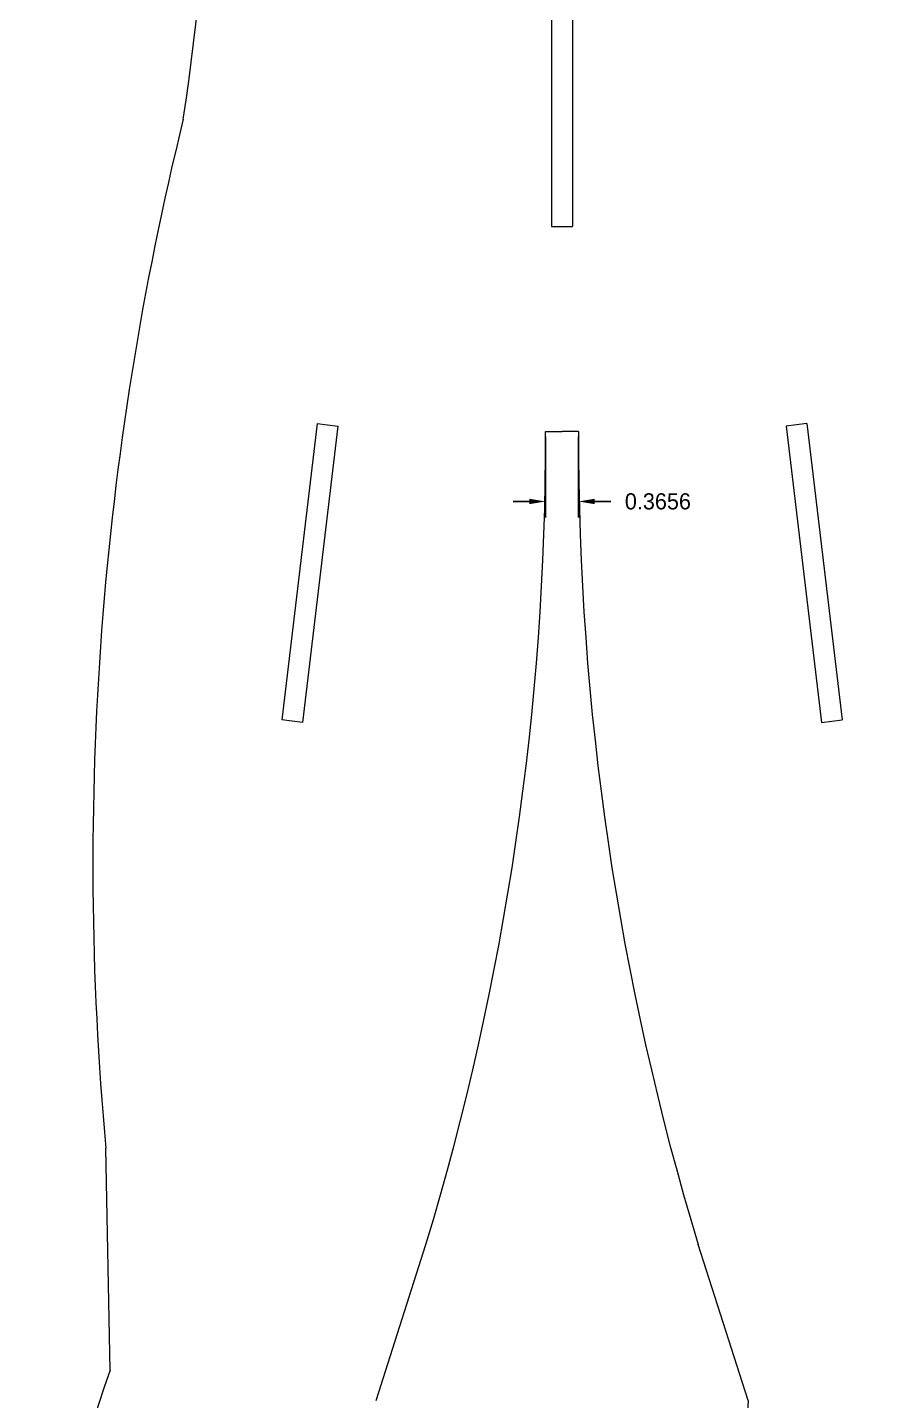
# Model space of a CAD drawing. Header units: millimetres. Extents: x 570 to 650.8, y -8.3 to 42.9.
# Drawn here: x 589.02 to 598.41, y 4.94 to 20.24 of the extents above; entities that cross this region are included whole.
import ezdxf

# ---------------------------------------------------------------- set-up
doc = ezdxf.new("R2010")
doc.units = ezdxf.units.MM
doc.header["$MEASUREMENT"] = 0
doc.layers.add('Layer 1', color=7, linetype='Continuous')
doc.dimstyles.get("Standard").update_dxf_attribs({"dimtxt": 0.18, "dimasz": 0.18, "dimexe": 0.18, "dimexo": 0.0625, "dimgap": 0.09, "dimtad": 0, "dimtih": 1, "dimtoh": 1, "dimdec": 4, "dimzin": 0, "dimdsep": 46, "dimtxsty": 'Standard', "dimcen": 0.09, "dimadec": 0, "dimazin": 0, "dimtfac": 1, "dimtdec": 4, "dimtofl": 0, "dimtmove": 0, "dimatfit": 3, "dimfxl": 1, "dimtolj": 1, "dimtzin": 0, "dimarcsym": 0})

# ---------------------------------------------------------------- blocks, each defined once
blk = doc.blocks.new('*D1')
at = {"color": 0, "lineweight": -2}
for p, q in [((594.794, 15.68), (594.794, 14.781)), ((595.16, 15.68), (595.16, 14.781)), ((594.614, 14.961), (594.434, 14.961)), ((595.34, 14.961), (595.52, 14.961))]:
    blk.add_line(p, q, dxfattribs=at)
at = {"color": 0}
for points in [[(594.614, 14.991), (594.614, 14.931), (594.794, 14.961)], [(595.34, 14.991), (595.34, 14.931), (595.16, 14.961)]]:
    blk.add_solid(points, dxfattribs=at)
at = {"layer": 'Defpoints', "color": 0}
for p in [(594.794, 15.742), (595.16, 15.742), (595.16, 14.961)]:
    blk.add_point(p, dxfattribs=at)
at = {"color": 0, "insert": (596.045, 14.961), "char_height": 0.18, "attachment_point": 5}
blk.add_mtext('\\A1;0.3656', dxfattribs=at)

msp = doc.modelspace()

# ---------------------------------------------------------------- linework, layer by layer
at = {"layer": 'Layer 1', "color": 4, "lineweight": 9}
for points in [[(590.75746, 19.22164), (591.10494, 21.47574), (591.14154, 23.76686), (590.86624, 26.03094)], [(594.86141, 21.25098), (594.86141, 21.25098), (594.86141, 18.02474), (594.86141, 18.02474)], [(594.86141, 21.25098), (594.86141, 21.25098), (594.86141, 18.02474), (594.86141, 18.02474)], [(594.86141, 21.25098), (594.86141, 21.25098), (594.86141, 18.02474), (594.86141, 18.02474)], [(594.86141, 21.25098), (594.86141, 21.25098), (594.86141, 18.02474), (594.86141, 18.02474)], [(594.86141, 21.25098), (594.86141, 21.25098), (594.86141, 18.02474), (594.86141, 18.02474)], [(594.86141, 21.25098), (594.86141, 21.25098), (594.86141, 18.02474), (594.86141, 18.02474)], [(594.86141, 21.25098), (594.86141, 21.25098), (594.86141, 18.02474), (594.86141, 18.02474)], [(594.86141, 21.25098), (594.86141, 21.25098), (594.86141, 18.02474), (594.86141, 18.02474)], [(594.86141, 21.25098), (594.86141, 21.25098), (594.86141, 18.02474), (594.86141, 18.02474)], [(594.86141, 21.25098), (594.86141, 21.25098), (594.86141, 18.02474), (594.86141, 18.02474)], [(594.86141, 21.25098), (594.86141, 21.25098), (594.86141, 18.02474), (594.86141, 18.02474)], [(594.86141, 21.25098), (594.86141, 21.25098), (594.86141, 18.02474), (594.86141, 18.02474)], [(594.86141, 21.25098), (594.86141, 21.25098), (594.86141, 18.02474), (594.86141, 18.02474)], [(594.86141, 21.25098), (594.86141, 21.25098), (594.86141, 18.02474), (594.86141, 18.02474)], [(594.86141, 21.25098), (594.86141, 21.25098), (594.86141, 18.02474), (594.86141, 18.02474)], [(594.86141, 21.25098), (594.86141, 21.25098), (594.86141, 18.02474), (594.86141, 18.02474)], [(594.86141, 21.25098), (594.86141, 21.25098), (594.86141, 18.02474), (594.86141, 18.02474)], [(594.86141, 21.25098), (594.86141, 21.25098), (594.86141, 18.02474), (594.86141, 18.02474)], [(594.86141, 21.25098), (594.86141, 21.25098), (594.86141, 18.02474), (594.86141, 18.02474)], [(594.86141, 21.25098), (594.86141, 21.25098), (594.86141, 18.02474), (594.86141, 18.02474)], [(594.86141, 21.25098), (594.86141, 21.25098), (594.86141, 18.02474), (594.86141, 18.02474)], [(595.09283, 21.25098), (595.09283, 21.25098), (595.09283, 18.02474), (595.09283, 18.02474)], [(595.09283, 21.25098), (595.09283, 21.25098), (595.09283, 18.02474), (595.09283, 18.02474)], [(595.09283, 21.25098), (595.09283, 21.25098), (595.09283, 18.02474), (595.09283, 18.02474)], [(595.09283, 21.25098), (595.09283, 21.25098), (595.09283, 18.02474), (595.09283, 18.02474)], [(595.09283, 21.25098), (595.09283, 21.25098), (595.09283, 18.02474), (595.09283, 18.02474)], [(595.09283, 21.25098), (595.09283, 21.25098), (595.09283, 18.02474), (595.09283, 18.02474)], [(595.09283, 21.25098), (595.09283, 21.25098), (595.09283, 18.02474), (595.09283, 18.02474)], [(595.09283, 21.25098), (595.09283, 21.25098), (595.09283, 18.02474), (595.09283, 18.02474)], [(595.09283, 21.25098), (595.09283, 21.25098), (595.09283, 18.02474), (595.09283, 18.02474)], [(595.09283, 21.25098), (595.09283, 21.25098), (595.09283, 18.02474), (595.09283, 18.02474)], [(595.09283, 21.25098), (595.09283, 21.25098), (595.09283, 18.02474), (595.09283, 18.02474)], [(595.09283, 21.25098), (595.09283, 21.25098), (595.09283, 18.02474), (595.09283, 18.02474)], [(595.09283, 21.25098), (595.09283, 21.25098), (595.09283, 18.02474), (595.09283, 18.02474)], [(595.09283, 21.25098), (595.09283, 21.25098), (595.09283, 18.02474), (595.09283, 18.02474)], [(595.09283, 21.25098), (595.09283, 21.25098), (595.09283, 18.02474), (595.09283, 18.02474)], [(595.09283, 21.25098), (595.09283, 21.25098), (595.09283, 18.02474), (595.09283, 18.02474)], [(595.09283, 21.25098), (595.09283, 21.25098), (595.09283, 18.02474), (595.09283, 18.02474)], [(595.09283, 21.25098), (595.09283, 21.25098), (595.09283, 18.02474), (595.09283, 18.02474)], [(595.09283, 21.25098), (595.09283, 21.25098), (595.09283, 18.02474), (595.09283, 18.02474)], [(595.09283, 21.25098), (595.09283, 21.25098), (595.09283, 18.02474), (595.09283, 18.02474)], [(595.09283, 21.25098), (595.09283, 21.25098), (595.09283, 18.02474), (595.09283, 18.02474)], [(590.75746, 19.22164), (589.83376, 15.47323), (589.54231, 11.59691), (589.89517, 7.75259)], [(594.86141, 18.02474), (594.86141, 18.02474), (595.09283, 18.02474), (595.09283, 18.02474)], [(594.86141, 18.02474), (594.86141, 18.02474), (595.09283, 18.02474), (595.09283, 18.02474)], [(594.86141, 18.02474), (594.86141, 18.02474), (595.09283, 18.02474), (595.09283, 18.02474)], [(594.86141, 18.02474), (594.86141, 18.02474), (595.09283, 18.02474), (595.09283, 18.02474)], [(594.86141, 18.02474), (594.86141, 18.02474), (595.09283, 18.02474), (595.09283, 18.02474)], [(594.86141, 18.02474), (594.86141, 18.02474), (595.09283, 18.02474), (595.09283, 18.02474)], [(594.86141, 18.02474), (594.86141, 18.02474), (595.09283, 18.02474), (595.09283, 18.02474)], [(594.86141, 18.02474), (594.86141, 18.02474), (595.09283, 18.02474), (595.09283, 18.02474)], [(594.86141, 18.02474), (594.86141, 18.02474), (595.09283, 18.02474), (595.09283, 18.02474)], [(594.86141, 18.02474), (594.86141, 18.02474), (595.09283, 18.02474), (595.09283, 18.02474)], [(594.86141, 18.02474), (594.86141, 18.02474), (595.09283, 18.02474), (595.09283, 18.02474)], [(594.86141, 18.02474), (594.86141, 18.02474), (595.09283, 18.02474), (595.09283, 18.02474)], [(594.86141, 18.02474), (594.86141, 18.02474), (595.09283, 18.02474), (595.09283, 18.02474)], [(594.86141, 18.02474), (594.86141, 18.02474), (595.09283, 18.02474), (595.09283, 18.02474)], [(594.86141, 18.02474), (594.86141, 18.02474), (595.09283, 18.02474), (595.09283, 18.02474)], [(594.86141, 18.02474), (594.86141, 18.02474), (595.09283, 18.02474), (595.09283, 18.02474)], [(594.86141, 18.02474), (594.86141, 18.02474), (595.09283, 18.02474), (595.09283, 18.02474)], [(594.86141, 18.02474), (594.86141, 18.02474), (595.09283, 18.02474), (595.09283, 18.02474)], [(594.86141, 18.02474), (594.86141, 18.02474), (595.09283, 18.02474), (595.09283, 18.02474)], [(594.86141, 18.02474), (594.86141, 18.02474), (595.09283, 18.02474), (595.09283, 18.02474)], [(594.86141, 18.02474), (594.86141, 18.02474), (595.09283, 18.02474), (595.09283, 18.02474)], [(592.25058, 15.82817), (592.25058, 15.82817), (591.85534, 12.52578), (591.85534, 12.52578)], [(592.25058, 15.82817), (592.25058, 15.82817), (591.85534, 12.52578), (591.85534, 12.52578)], [(592.25058, 15.82817), (592.25058, 15.82817), (591.85534, 12.52578), (591.85534, 12.52578)], [(592.25058, 15.82817), (592.25058, 15.82817), (591.85534, 12.52578), (591.85534, 12.52578)], [(592.25058, 15.82817), (592.25058, 15.82817), (591.85534, 12.52578), (591.85534, 12.52578)], [(592.25058, 15.82817), (592.25058, 15.82817), (591.85534, 12.52578), (591.85534, 12.52578)], [(592.25058, 15.82817), (592.25058, 15.82817), (591.85534, 12.52578), (591.85534, 12.52578)], [(592.25058, 15.82817), (592.25058, 15.82817), (591.85534, 12.52578), (591.85534, 12.52578)], [(592.25058, 15.82817), (592.25058, 15.82817), (591.85534, 12.52578), (591.85534, 12.52578)], [(592.25058, 15.82817), (592.25058, 15.82817), (591.85534, 12.52578), (591.85534, 12.52578)], [(592.25058, 15.82817), (592.25058, 15.82817), (591.85534, 12.52578), (591.85534, 12.52578)], [(592.25058, 15.82817), (592.25058, 15.82817), (591.85534, 12.52578), (591.85534, 12.52578)], [(592.25058, 15.82817), (592.25058, 15.82817), (591.85534, 12.52578), (591.85534, 12.52578)], [(592.25058, 15.82817), (592.25058, 15.82817), (591.85534, 12.52578), (591.85534, 12.52578)], [(592.25058, 15.82817), (592.25058, 15.82817), (591.85534, 12.52578), (591.85534, 12.52578)], [(592.25058, 15.82817), (592.25058, 15.82817), (591.85534, 12.52578), (591.85534, 12.52578)], [(592.25058, 15.82817), (592.25058, 15.82817), (591.85534, 12.52578), (591.85534, 12.52578)], [(592.25058, 15.82817), (592.25058, 15.82817), (591.85534, 12.52578), (591.85534, 12.52578)], [(592.25058, 15.82817), (592.25058, 15.82817), (591.85534, 12.52578), (591.85534, 12.52578)], [(592.25058, 15.82817), (592.25058, 15.82817), (591.85534, 12.52578), (591.85534, 12.52578)], [(592.25058, 15.82817), (592.25058, 15.82817), (591.85534, 12.52578), (591.85534, 12.52578)], [(592.48038, 15.80088), (592.48038, 15.80088), (592.08514, 12.49839), (592.08514, 12.49839)], [(592.48038, 15.80088), (592.48038, 15.80088), (592.08514, 12.49839), (592.08514, 12.49839)], [(592.48038, 15.80088), (592.48038, 15.80088), (592.08514, 12.49839), (592.08514, 12.49839)], [(592.48038, 15.80088), (592.48038, 15.80088), (592.08514, 12.49839), (592.08514, 12.49839)], [(592.48038, 15.80088), (592.48038, 15.80088), (592.08514, 12.49839), (592.08514, 12.49839)], [(592.48038, 15.80088), (592.48038, 15.80088), (592.08514, 12.49839), (592.08514, 12.49839)], [(592.48038, 15.80088), (592.48038, 15.80088), (592.08514, 12.49839), (592.08514, 12.49839)], [(592.48038, 15.80088), (592.48038, 15.80088), (592.08514, 12.49839), (592.08514, 12.49839)], [(592.48038, 15.80088), (592.48038, 15.80088), (592.08514, 12.49839), (592.08514, 12.49839)], [(592.48038, 15.80088), (592.48038, 15.80088), (592.08514, 12.49839), (592.08514, 12.49839)], [(592.48038, 15.80088), (592.48038, 15.80088), (592.08514, 12.49839), (592.08514, 12.49839)], [(592.48038, 15.80088), (592.48038, 15.80088), (592.08514, 12.49839), (592.08514, 12.49839)], [(592.48038, 15.80088), (592.48038, 15.80088), (592.08514, 12.49839), (592.08514, 12.49839)], [(592.48038, 15.80088), (592.48038, 15.80088), (592.08514, 12.49839), (592.08514, 12.49839)], [(592.48038, 15.80088), (592.48038, 15.80088), (592.08514, 12.49839), (592.08514, 12.49839)], [(592.48038, 15.80088), (592.48038, 15.80088), (592.08514, 12.49839), (592.08514, 12.49839)], [(592.48038, 15.80088), (592.48038, 15.80088), (592.08514, 12.49839), (592.08514, 12.49839)], [(592.48038, 15.80088), (592.48038, 15.80088), (592.08514, 12.49839), (592.08514, 12.49839)], [(592.48038, 15.80088), (592.48038, 15.80088), (592.08514, 12.49839), (592.08514, 12.49839)], [(592.48038, 15.80088), (592.48038, 15.80088), (592.08514, 12.49839), (592.08514, 12.49839)], [(592.48038, 15.80088), (592.48038, 15.80088), (592.08514, 12.49839), (592.08514, 12.49839)], [(592.25058, 15.82817), (592.25058, 15.82817), (592.48038, 15.80088), (592.48038, 15.80088)], [(592.25058, 15.82817), (592.25058, 15.82817), (592.48038, 15.80088), (592.48038, 15.80088)], [(592.25058, 15.82817), (592.25058, 15.82817), (592.48038, 15.80088), (592.48038, 15.80088)], [(592.25058, 15.82817), (592.25058, 15.82817), (592.48038, 15.80088), (592.48038, 15.80088)], [(592.25058, 15.82817), (592.25058, 15.82817), (592.48038, 15.80088), (592.48038, 15.80088)], [(592.25058, 15.82817), (592.25058, 15.82817), (592.48038, 15.80088), (592.48038, 15.80088)], [(592.25058, 15.82817), (592.25058, 15.82817), (592.48038, 15.80088), (592.48038, 15.80088)], [(592.25058, 15.82817), (592.25058, 15.82817), (592.48038, 15.80088), (592.48038, 15.80088)], [(592.25058, 15.82817), (592.25058, 15.82817), (592.48038, 15.80088), (592.48038, 15.80088)], [(592.25058, 15.82817), (592.25058, 15.82817), (592.48038, 15.80088), (592.48038, 15.80088)], [(592.25058, 15.82817), (592.25058, 15.82817), (592.48038, 15.80088), (592.48038, 15.80088)], [(592.25058, 15.82817), (592.25058, 15.82817), (592.48038, 15.80088), (592.48038, 15.80088)], [(592.25058, 15.82817), (592.25058, 15.82817), (592.48038, 15.80088), (592.48038, 15.80088)], [(592.25058, 15.82817), (592.25058, 15.82817), (592.48038, 15.80088), (592.48038, 15.80088)], [(592.25058, 15.82817), (592.25058, 15.82817), (592.48038, 15.80088), (592.48038, 15.80088)], [(592.25058, 15.82817), (592.25058, 15.82817), (592.48038, 15.80088), (592.48038, 15.80088)], [(592.25058, 15.82817), (592.25058, 15.82817), (592.48038, 15.80088), (592.48038, 15.80088)], [(592.25058, 15.82817), (592.25058, 15.82817), (592.48038, 15.80088), (592.48038, 15.80088)], [(592.25058, 15.82817), (592.25058, 15.82817), (592.48038, 15.80088), (592.48038, 15.80088)], [(592.25058, 15.82817), (592.25058, 15.82817), (592.48038, 15.80088), (592.48038, 15.80088)], [(592.25058, 15.82817), (592.25058, 15.82817), (592.48038, 15.80088), (592.48038, 15.80088)], [(597.70344, 15.82817), (597.70344, 15.82817), (597.47364, 15.80088), (597.47364, 15.80088)], [(597.70344, 15.82817), (597.70344, 15.82817), (597.47364, 15.80088), (597.47364, 15.80088)], [(597.70344, 15.82817), (597.70344, 15.82817), (597.47364, 15.80088), (597.47364, 15.80088)], [(597.70344, 15.82817), (597.70344, 15.82817), (597.47364, 15.80088), (597.47364, 15.80088)], [(597.70344, 15.82817), (597.70344, 15.82817), (597.47364, 15.80088), (597.47364, 15.80088)], [(597.70344, 15.82817), (597.70344, 15.82817), (597.47364, 15.80088), (597.47364, 15.80088)], [(597.70344, 15.82817), (597.70344, 15.82817), (597.47364, 15.80088), (597.47364, 15.80088)], [(597.70344, 15.82817), (597.70344, 15.82817), (597.47364, 15.80088), (597.47364, 15.80088)], [(597.70344, 15.82817), (597.70344, 15.82817), (597.47364, 15.80088), (597.47364, 15.80088)], [(597.70344, 15.82817), (597.70344, 15.82817), (597.47364, 15.80088), (597.47364, 15.80088)], [(597.70344, 15.82817), (597.70344, 15.82817), (597.47364, 15.80088), (597.47364, 15.80088)], [(597.70344, 15.82817), (597.70344, 15.82817), (597.47364, 15.80088), (597.47364, 15.80088)], [(597.70344, 15.82817), (597.70344, 15.82817), (597.47364, 15.80088), (597.47364, 15.80088)], [(597.70344, 15.82817), (597.70344, 15.82817), (597.47364, 15.80088), (597.47364, 15.80088)], [(597.70344, 15.82817), (597.70344, 15.82817), (597.47364, 15.80088), (597.47364, 15.80088)], [(597.70344, 15.82817), (597.70344, 15.82817), (597.47364, 15.80088), (597.47364, 15.80088)], [(597.70344, 15.82817), (597.70344, 15.82817), (597.47364, 15.80088), (597.47364, 15.80088)], [(597.70344, 15.82817), (597.70344, 15.82817), (597.47364, 15.80088), (597.47364, 15.80088)], [(597.70344, 15.82817), (597.70344, 15.82817), (597.47364, 15.80088), (597.47364, 15.80088)], [(597.70344, 15.82817), (597.70344, 15.82817), (597.47364, 15.80088), (597.47364, 15.80088)], [(597.70344, 15.82817), (597.70344, 15.82817), (597.47364, 15.80088), (597.47364, 15.80088)], [(597.47364, 15.80088), (597.47364, 15.80088), (597.86911, 12.49839), (597.86911, 12.49839)], [(597.47364, 15.80088), (597.47364, 15.80088), (597.86911, 12.49839), (597.86911, 12.49839)], [(597.47364, 15.80088), (597.47364, 15.80088), (597.86911, 12.49839), (597.86911, 12.49839)], [(597.47364, 15.80088), (597.47364, 15.80088), (597.86911, 12.49839), (597.86911, 12.49839)], [(597.47364, 15.80088), (597.47364, 15.80088), (597.86911, 12.49839), (597.86911, 12.49839)], [(597.47364, 15.80088), (597.47364, 15.80088), (597.86911, 12.49839), (597.86911, 12.49839)], [(597.47364, 15.80088), (597.47364, 15.80088), (597.86911, 12.49839), (597.86911, 12.49839)], [(597.47364, 15.80088), (597.47364, 15.80088), (597.86911, 12.49839), (597.86911, 12.49839)], [(597.47364, 15.80088), (597.47364, 15.80088), (597.86911, 12.49839), (597.86911, 12.49839)], [(597.47364, 15.80088), (597.47364, 15.80088), (597.86911, 12.49839), (597.86911, 12.49839)], [(597.47364, 15.80088), (597.47364, 15.80088), (597.86911, 12.49839), (597.86911, 12.49839)], [(597.47364, 15.80088), (597.47364, 15.80088), (597.86911, 12.49839), (597.86911, 12.49839)], [(597.47364, 15.80088), (597.47364, 15.80088), (597.86911, 12.49839), (597.86911, 12.49839)], [(597.47364, 15.80088), (597.47364, 15.80088), (597.86911, 12.49839), (597.86911, 12.49839)], [(597.47364, 15.80088), (597.47364, 15.80088), (597.86911, 12.49839), (597.86911, 12.49839)], [(597.47364, 15.80088), (597.47364, 15.80088), (597.86911, 12.49839), (597.86911, 12.49839)], [(597.47364, 15.80088), (597.47364, 15.80088), (597.86911, 12.49839), (597.86911, 12.49839)], [(597.47364, 15.80088), (597.47364, 15.80088), (597.86911, 12.49839), (597.86911, 12.49839)], [(597.47364, 15.80088), (597.47364, 15.80088), (597.86911, 12.49839), (597.86911, 12.49839)], [(597.47364, 15.80088), (597.47364, 15.80088), (597.86911, 12.49839), (597.86911, 12.49839)], [(597.47364, 15.80088), (597.47364, 15.80088), (597.86911, 12.49839), (597.86911, 12.49839)], [(597.70344, 15.82817), (597.70344, 15.82817), (598.09889, 12.52578), (598.09889, 12.52578)], [(597.70344, 15.82817), (597.70344, 15.82817), (598.09889, 12.52578), (598.09889, 12.52578)], [(597.70344, 15.82817), (597.70344, 15.82817), (598.09889, 12.52578), (598.09889, 12.52578)], [(597.70344, 15.82817), (597.70344, 15.82817), (598.09889, 12.52578), (598.09889, 12.52578)], [(597.70344, 15.82817), (597.70344, 15.82817), (598.09889, 12.52578), (598.09889, 12.52578)], [(597.70344, 15.82817), (597.70344, 15.82817), (598.09889, 12.52578), (598.09889, 12.52578)], [(597.70344, 15.82817), (597.70344, 15.82817), (598.09889, 12.52578), (598.09889, 12.52578)], [(597.70344, 15.82817), (597.70344, 15.82817), (598.09889, 12.52578), (598.09889, 12.52578)], [(597.70344, 15.82817), (597.70344, 15.82817), (598.09889, 12.52578), (598.09889, 12.52578)], [(597.70344, 15.82817), (597.70344, 15.82817), (598.09889, 12.52578), (598.09889, 12.52578)], [(597.70344, 15.82817), (597.70344, 15.82817), (598.09889, 12.52578), (598.09889, 12.52578)], [(597.70344, 15.82817), (597.70344, 15.82817), (598.09889, 12.52578), (598.09889, 12.52578)], [(597.70344, 15.82817), (597.70344, 15.82817), (598.09889, 12.52578), (598.09889, 12.52578)], [(597.70344, 15.82817), (597.70344, 15.82817), (598.09889, 12.52578), (598.09889, 12.52578)], [(597.70344, 15.82817), (597.70344, 15.82817), (598.09889, 12.52578), (598.09889, 12.52578)], [(597.70344, 15.82817), (597.70344, 15.82817), (598.09889, 12.52578), (598.09889, 12.52578)], [(597.70344, 15.82817), (597.70344, 15.82817), (598.09889, 12.52578), (598.09889, 12.52578)], [(597.70344, 15.82817), (597.70344, 15.82817), (598.09889, 12.52578), (598.09889, 12.52578)], [(597.70344, 15.82817), (597.70344, 15.82817), (598.09889, 12.52578), (598.09889, 12.52578)], [(597.70344, 15.82817), (597.70344, 15.82817), (598.09889, 12.52578), (598.09889, 12.52578)], [(597.70344, 15.82817), (597.70344, 15.82817), (598.09889, 12.52578), (598.09889, 12.52578)], [(593.46137, 6.68091), (594.35116, 9.61889), (594.80033, 12.67253), (594.79428, 15.74231)], [(594.79429, 15.74232), (594.79429, 15.74232), (594.97712, 15.74232), (594.97712, 15.74232)], [(594.79429, 15.74232), (594.79429, 15.74232), (594.97712, 15.74232), (594.97712, 15.74232)], [(594.79429, 15.74232), (594.79429, 15.74232), (594.97712, 15.74232), (594.97712, 15.74232)], [(594.79429, 15.74232), (594.79429, 15.74232), (594.97712, 15.74232), (594.97712, 15.74232)], [(594.79429, 15.74232), (594.79429, 15.74232), (594.97712, 15.74232), (594.97712, 15.74232)], [(594.79429, 15.74232), (594.79429, 15.74232), (594.97712, 15.74232), (594.97712, 15.74232)], [(594.79429, 15.74232), (594.79429, 15.74232), (594.97712, 15.74232), (594.97712, 15.74232)], [(594.79429, 15.74232), (594.79429, 15.74232), (594.97712, 15.74232), (594.97712, 15.74232)], [(594.79429, 15.74232), (594.79429, 15.74232), (594.97712, 15.74232), (594.97712, 15.74232)], [(594.79429, 15.74232), (594.79429, 15.74232), (594.97712, 15.74232), (594.97712, 15.74232)], [(594.79429, 15.74232), (594.79429, 15.74232), (594.97712, 15.74232), (594.97712, 15.74232)], [(594.79429, 15.74232), (594.79429, 15.74232), (594.97712, 15.74232), (594.97712, 15.74232)], [(594.79429, 15.74232), (594.79429, 15.74232), (594.97712, 15.74232), (594.97712, 15.74232)], [(594.79429, 15.74232), (594.79429, 15.74232), (594.97712, 15.74232), (594.97712, 15.74232)], [(594.79429, 15.74232), (594.79429, 15.74232), (594.97712, 15.74232), (594.97712, 15.74232)], [(594.79429, 15.74232), (594.79429, 15.74232), (594.97712, 15.74232), (594.97712, 15.74232)], [(594.79429, 15.74232), (594.79429, 15.74232), (594.97712, 15.74232), (594.97712, 15.74232)], [(594.79429, 15.74232), (594.79429, 15.74232), (594.97712, 15.74232), (594.97712, 15.74232)], [(594.79429, 15.74232), (594.79429, 15.74232), (594.97712, 15.74232), (594.97712, 15.74232)], [(594.79429, 15.74232), (594.79429, 15.74232), (594.97712, 15.74232), (594.97712, 15.74232)], [(594.79429, 15.74232), (594.79429, 15.74232), (594.97712, 15.74232), (594.97712, 15.74232)], [(595.15991, 15.74232), (595.15991, 15.74232), (594.97712, 15.74232), (594.97712, 15.74232)], [(595.15991, 15.74232), (595.15991, 15.74232), (594.97712, 15.74232), (594.97712, 15.74232)], [(595.15991, 15.74232), (595.15991, 15.74232), (594.97712, 15.74232), (594.97712, 15.74232)], [(595.15991, 15.74232), (595.15991, 15.74232), (594.97712, 15.74232), (594.97712, 15.74232)], [(595.15991, 15.74232), (595.15991, 15.74232), (594.97712, 15.74232), (594.97712, 15.74232)], [(595.15991, 15.74232), (595.15991, 15.74232), (594.97712, 15.74232), (594.97712, 15.74232)], [(595.15991, 15.74232), (595.15991, 15.74232), (594.97712, 15.74232), (594.97712, 15.74232)], [(595.15991, 15.74232), (595.15991, 15.74232), (594.97712, 15.74232), (594.97712, 15.74232)], [(595.15991, 15.74232), (595.15991, 15.74232), (594.97712, 15.74232), (594.97712, 15.74232)], [(595.15991, 15.74232), (595.15991, 15.74232), (594.97712, 15.74232), (594.97712, 15.74232)], [(595.15991, 15.74232), (595.15991, 15.74232), (594.97712, 15.74232), (594.97712, 15.74232)], [(595.15991, 15.74232), (595.15991, 15.74232), (594.97712, 15.74232), (594.97712, 15.74232)], [(595.15991, 15.74232), (595.15991, 15.74232), (594.97712, 15.74232), (594.97712, 15.74232)], [(595.15991, 15.74232), (595.15991, 15.74232), (594.97712, 15.74232), (594.97712, 15.74232)], [(595.15991, 15.74232), (595.15991, 15.74232), (594.97712, 15.74232), (594.97712, 15.74232)], [(595.15991, 15.74232), (595.15991, 15.74232), (594.97712, 15.74232), (594.97712, 15.74232)], [(595.15991, 15.74232), (595.15991, 15.74232), (594.97712, 15.74232), (594.97712, 15.74232)], [(595.15991, 15.74232), (595.15991, 15.74232), (594.97712, 15.74232), (594.97712, 15.74232)], [(595.15991, 15.74232), (595.15991, 15.74232), (594.97712, 15.74232), (594.97712, 15.74232)], [(595.15991, 15.74232), (595.15991, 15.74232), (594.97712, 15.74232), (594.97712, 15.74232)], [(595.15991, 15.74232), (595.15991, 15.74232), (594.97712, 15.74232), (594.97712, 15.74232)], [(595.15991, 15.74232), (595.15387, 12.67253), (595.60307, 9.61888), (596.49282, 6.68091)], [(592.08514, 12.49839), (592.08514, 12.49839), (591.85534, 12.52578), (591.85534, 12.52578)], [(592.08514, 12.49839), (592.08514, 12.49839), (591.85534, 12.52578), (591.85534, 12.52578)], [(592.08514, 12.49839), (592.08514, 12.49839), (591.85534, 12.52578), (591.85534, 12.52578)], [(592.08514, 12.49839), (592.08514, 12.49839), (591.85534, 12.52578), (591.85534, 12.52578)], [(592.08514, 12.49839), (592.08514, 12.49839), (591.85534, 12.52578), (591.85534, 12.52578)], [(592.08514, 12.49839), (592.08514, 12.49839), (591.85534, 12.52578), (591.85534, 12.52578)], [(592.08514, 12.49839), (592.08514, 12.49839), (591.85534, 12.52578), (591.85534, 12.52578)], [(592.08514, 12.49839), (592.08514, 12.49839), (591.85534, 12.52578), (591.85534, 12.52578)], [(592.08514, 12.49839), (592.08514, 12.49839), (591.85534, 12.52578), (591.85534, 12.52578)], [(592.08514, 12.49839), (592.08514, 12.49839), (591.85534, 12.52578), (591.85534, 12.52578)], [(592.08514, 12.49839), (592.08514, 12.49839), (591.85534, 12.52578), (591.85534, 12.52578)], [(592.08514, 12.49839), (592.08514, 12.49839), (591.85534, 12.52578), (591.85534, 12.52578)], [(592.08514, 12.49839), (592.08514, 12.49839), (591.85534, 12.52578), (591.85534, 12.52578)], [(592.08514, 12.49839), (592.08514, 12.49839), (591.85534, 12.52578), (591.85534, 12.52578)], [(592.08514, 12.49839), (592.08514, 12.49839), (591.85534, 12.52578), (591.85534, 12.52578)], [(592.08514, 12.49839), (592.08514, 12.49839), (591.85534, 12.52578), (591.85534, 12.52578)], [(592.08514, 12.49839), (592.08514, 12.49839), (591.85534, 12.52578), (591.85534, 12.52578)], [(592.08514, 12.49839), (592.08514, 12.49839), (591.85534, 12.52578), (591.85534, 12.52578)], [(592.08514, 12.49839), (592.08514, 12.49839), (591.85534, 12.52578), (591.85534, 12.52578)], [(592.08514, 12.49839), (592.08514, 12.49839), (591.85534, 12.52578), (591.85534, 12.52578)], [(592.08514, 12.49839), (592.08514, 12.49839), (591.85534, 12.52578), (591.85534, 12.52578)], [(597.86911, 12.49839), (597.86911, 12.49839), (598.09889, 12.52578), (598.09889, 12.52578)], [(597.86911, 12.49839), (597.86911, 12.49839), (598.09889, 12.52578), (598.09889, 12.52578)], [(597.86911, 12.49839), (597.86911, 12.49839), (598.09889, 12.52578), (598.09889, 12.52578)], [(597.86911, 12.49839), (597.86911, 12.49839), (598.09889, 12.52578), (598.09889, 12.52578)], [(597.86911, 12.49839), (597.86911, 12.49839), (598.09889, 12.52578), (598.09889, 12.52578)], [(597.86911, 12.49839), (597.86911, 12.49839), (598.09889, 12.52578), (598.09889, 12.52578)], [(597.86911, 12.49839), (597.86911, 12.49839), (598.09889, 12.52578), (598.09889, 12.52578)], [(597.86911, 12.49839), (597.86911, 12.49839), (598.09889, 12.52578), (598.09889, 12.52578)], [(597.86911, 12.49839), (597.86911, 12.49839), (598.09889, 12.52578), (598.09889, 12.52578)], [(597.86911, 12.49839), (597.86911, 12.49839), (598.09889, 12.52578), (598.09889, 12.52578)], [(597.86911, 12.49839), (597.86911, 12.49839), (598.09889, 12.52578), (598.09889, 12.52578)], [(597.86911, 12.49839), (597.86911, 12.49839), (598.09889, 12.52578), (598.09889, 12.52578)], [(597.86911, 12.49839), (597.86911, 12.49839), (598.09889, 12.52578), (598.09889, 12.52578)], [(597.86911, 12.49839), (597.86911, 12.49839), (598.09889, 12.52578), (598.09889, 12.52578)], [(597.86911, 12.49839), (597.86911, 12.49839), (598.09889, 12.52578), (598.09889, 12.52578)], [(597.86911, 12.49839), (597.86911, 12.49839), (598.09889, 12.52578), (598.09889, 12.52578)], [(597.86911, 12.49839), (597.86911, 12.49839), (598.09889, 12.52578), (598.09889, 12.52578)], [(597.86911, 12.49839), (597.86911, 12.49839), (598.09889, 12.52578), (598.09889, 12.52578)], [(597.86911, 12.49839), (597.86911, 12.49839), (598.09889, 12.52578), (598.09889, 12.52578)], [(597.86911, 12.49839), (597.86911, 12.49839), (598.09889, 12.52578), (598.09889, 12.52578)], [(597.86911, 12.49839), (597.86911, 12.49839), (598.09889, 12.52578), (598.09889, 12.52578)], [(589.94399, 5.27748), (589.94399, 5.27748), (589.89518, 7.75259), (589.89518, 7.75259)], [(589.94399, 5.27748), (589.94399, 5.27748), (589.89518, 7.75259), (589.89518, 7.75259)], [(589.94399, 5.27748), (589.94399, 5.27748), (589.89518, 7.75259), (589.89518, 7.75259)], [(589.94399, 5.27748), (589.94399, 5.27748), (589.89518, 7.75259), (589.89518, 7.75259)], [(589.94399, 5.27748), (589.94399, 5.27748), (589.89518, 7.75259), (589.89518, 7.75259)], [(589.94399, 5.27748), (589.94399, 5.27748), (589.89518, 7.75259), (589.89518, 7.75259)], [(589.94399, 5.27748), (589.94399, 5.27748), (589.89518, 7.75259), (589.89518, 7.75259)], [(589.94399, 5.27748), (589.94399, 5.27748), (589.89518, 7.75259), (589.89518, 7.75259)], [(589.94399, 5.27748), (589.94399, 5.27748), (589.89518, 7.75259), (589.89518, 7.75259)], [(589.94399, 5.27748), (589.94399, 5.27748), (589.89518, 7.75259), (589.89518, 7.75259)], [(589.94399, 5.27748), (589.94399, 5.27748), (589.89518, 7.75259), (589.89518, 7.75259)], [(589.94399, 5.27748), (589.94399, 5.27748), (589.89518, 7.75259), (589.89518, 7.75259)], [(589.94399, 5.27748), (589.94399, 5.27748), (589.89518, 7.75259), (589.89518, 7.75259)], [(589.94399, 5.27748), (589.94399, 5.27748), (589.89518, 7.75259), (589.89518, 7.75259)], [(589.94399, 5.27748), (589.94399, 5.27748), (589.89518, 7.75259), (589.89518, 7.75259)], [(589.94399, 5.27748), (589.94399, 5.27748), (589.89518, 7.75259), (589.89518, 7.75259)], [(589.94399, 5.27748), (589.94399, 5.27748), (589.89518, 7.75259), (589.89518, 7.75259)], [(589.94399, 5.27748), (589.94399, 5.27748), (589.89518, 7.75259), (589.89518, 7.75259)], [(589.94399, 5.27748), (589.94399, 5.27748), (589.89518, 7.75259), (589.89518, 7.75259)], [(589.94399, 5.27748), (589.94399, 5.27748), (589.89518, 7.75259), (589.89518, 7.75259)], [(589.94399, 5.27748), (589.94399, 5.27748), (589.89518, 7.75259), (589.89518, 7.75259)], [(592.90486, 4.94039), (592.90486, 4.94039), (593.46137, 6.68091), (593.46137, 6.68091)], [(592.90486, 4.94039), (592.90486, 4.94039), (593.46137, 6.68091), (593.46137, 6.68091)], [(592.90486, 4.94039), (592.90486, 4.94039), (593.46137, 6.68091), (593.46137, 6.68091)], [(592.90486, 4.94039), (592.90486, 4.94039), (593.46137, 6.68091), (593.46137, 6.68091)], [(592.90486, 4.94039), (592.90486, 4.94039), (593.46137, 6.68091), (593.46137, 6.68091)], [(592.90486, 4.94039), (592.90486, 4.94039), (593.46137, 6.68091), (593.46137, 6.68091)], [(592.90486, 4.94039), (592.90486, 4.94039), (593.46137, 6.68091), (593.46137, 6.68091)], [(592.90486, 4.94039), (592.90486, 4.94039), (593.46137, 6.68091), (593.46137, 6.68091)], [(592.90486, 4.94039), (592.90486, 4.94039), (593.46137, 6.68091), (593.46137, 6.68091)], [(592.90486, 4.94039), (592.90486, 4.94039), (593.46137, 6.68091), (593.46137, 6.68091)], [(592.90486, 4.94039), (592.90486, 4.94039), (593.46137, 6.68091), (593.46137, 6.68091)], [(592.90486, 4.94039), (592.90486, 4.94039), (593.46137, 6.68091), (593.46137, 6.68091)], [(592.90486, 4.94039), (592.90486, 4.94039), (593.46137, 6.68091), (593.46137, 6.68091)], [(592.90486, 4.94039), (592.90486, 4.94039), (593.46137, 6.68091), (593.46137, 6.68091)], [(592.90486, 4.94039), (592.90486, 4.94039), (593.46137, 6.68091), (593.46137, 6.68091)], [(592.90486, 4.94039), (592.90486, 4.94039), (593.46137, 6.68091), (593.46137, 6.68091)], [(592.90486, 4.94039), (592.90486, 4.94039), (593.46137, 6.68091), (593.46137, 6.68091)], [(592.90486, 4.94039), (592.90486, 4.94039), (593.46137, 6.68091), (593.46137, 6.68091)], [(592.90486, 4.94039), (592.90486, 4.94039), (593.46137, 6.68091), (593.46137, 6.68091)], [(592.90486, 4.94039), (592.90486, 4.94039), (593.46137, 6.68091), (593.46137, 6.68091)], [(592.90486, 4.94039), (592.90486, 4.94039), (593.46137, 6.68091), (593.46137, 6.68091)], [(597.04917, 4.94039), (597.04917, 4.94039), (596.49284, 6.68091), (596.49284, 6.68091)], [(597.04917, 4.94039), (597.04917, 4.94039), (596.49284, 6.68091), (596.49284, 6.68091)], [(597.04917, 4.94039), (597.04917, 4.94039), (596.49284, 6.68091), (596.49284, 6.68091)], [(597.04917, 4.94039), (597.04917, 4.94039), (596.49284, 6.68091), (596.49284, 6.68091)], [(597.04917, 4.94039), (597.04917, 4.94039), (596.49284, 6.68091), (596.49284, 6.68091)], [(597.04917, 4.94039), (597.04917, 4.94039), (596.49284, 6.68091), (596.49284, 6.68091)], [(597.04917, 4.94039), (597.04917, 4.94039), (596.49284, 6.68091), (596.49284, 6.68091)], [(597.04917, 4.94039), (597.04917, 4.94039), (596.49284, 6.68091), (596.49284, 6.68091)], [(597.04917, 4.94039), (597.04917, 4.94039), (596.49284, 6.68091), (596.49284, 6.68091)], [(597.04917, 4.94039), (597.04917, 4.94039), (596.49284, 6.68091), (596.49284, 6.68091)], [(597.04917, 4.94039), (597.04917, 4.94039), (596.49284, 6.68091), (596.49284, 6.68091)], [(597.04917, 4.94039), (597.04917, 4.94039), (596.49284, 6.68091), (596.49284, 6.68091)], [(597.04917, 4.94039), (597.04917, 4.94039), (596.49284, 6.68091), (596.49284, 6.68091)], [(597.04917, 4.94039), (597.04917, 4.94039), (596.49284, 6.68091), (596.49284, 6.68091)], [(597.04917, 4.94039), (597.04917, 4.94039), (596.49284, 6.68091), (596.49284, 6.68091)], [(597.04917, 4.94039), (597.04917, 4.94039), (596.49284, 6.68091), (596.49284, 6.68091)], [(597.04917, 4.94039), (597.04917, 4.94039), (596.49284, 6.68091), (596.49284, 6.68091)], [(597.04917, 4.94039), (597.04917, 4.94039), (596.49284, 6.68091), (596.49284, 6.68091)], [(597.04917, 4.94039), (597.04917, 4.94039), (596.49284, 6.68091), (596.49284, 6.68091)], [(597.04917, 4.94039), (597.04917, 4.94039), (596.49284, 6.68091), (596.49284, 6.68091)], [(597.04917, 4.94039), (597.04917, 4.94039), (596.49284, 6.68091), (596.49284, 6.68091)], [(589.94399, 5.27748), (589.21181, 3.26183), (589.02169, 1.08938), (589.39273, -1.02284)], [(597.04917, 4.94039), (596.87379, 2.31661), (597.34227, -0.31032), (598.41388, -2.71149)]]:
    msp.add_open_spline(points, degree=3, dxfattribs=at)

# ---------------------------------------------------------------- dimensions: what is measured, and where the dimension line sits
dim = msp.add_linear_dim(base=(595.15991, 14.96111), p1=(594.79428, 15.74231), p2=(595.15991, 15.74232), dimstyle='Standard')
dim.commit()
dim.dimension.update_dxf_attribs({"geometry": '*D1', "text_midpoint": (596.04491, 14.96111)})

doc.saveas('drawing.dxf')
